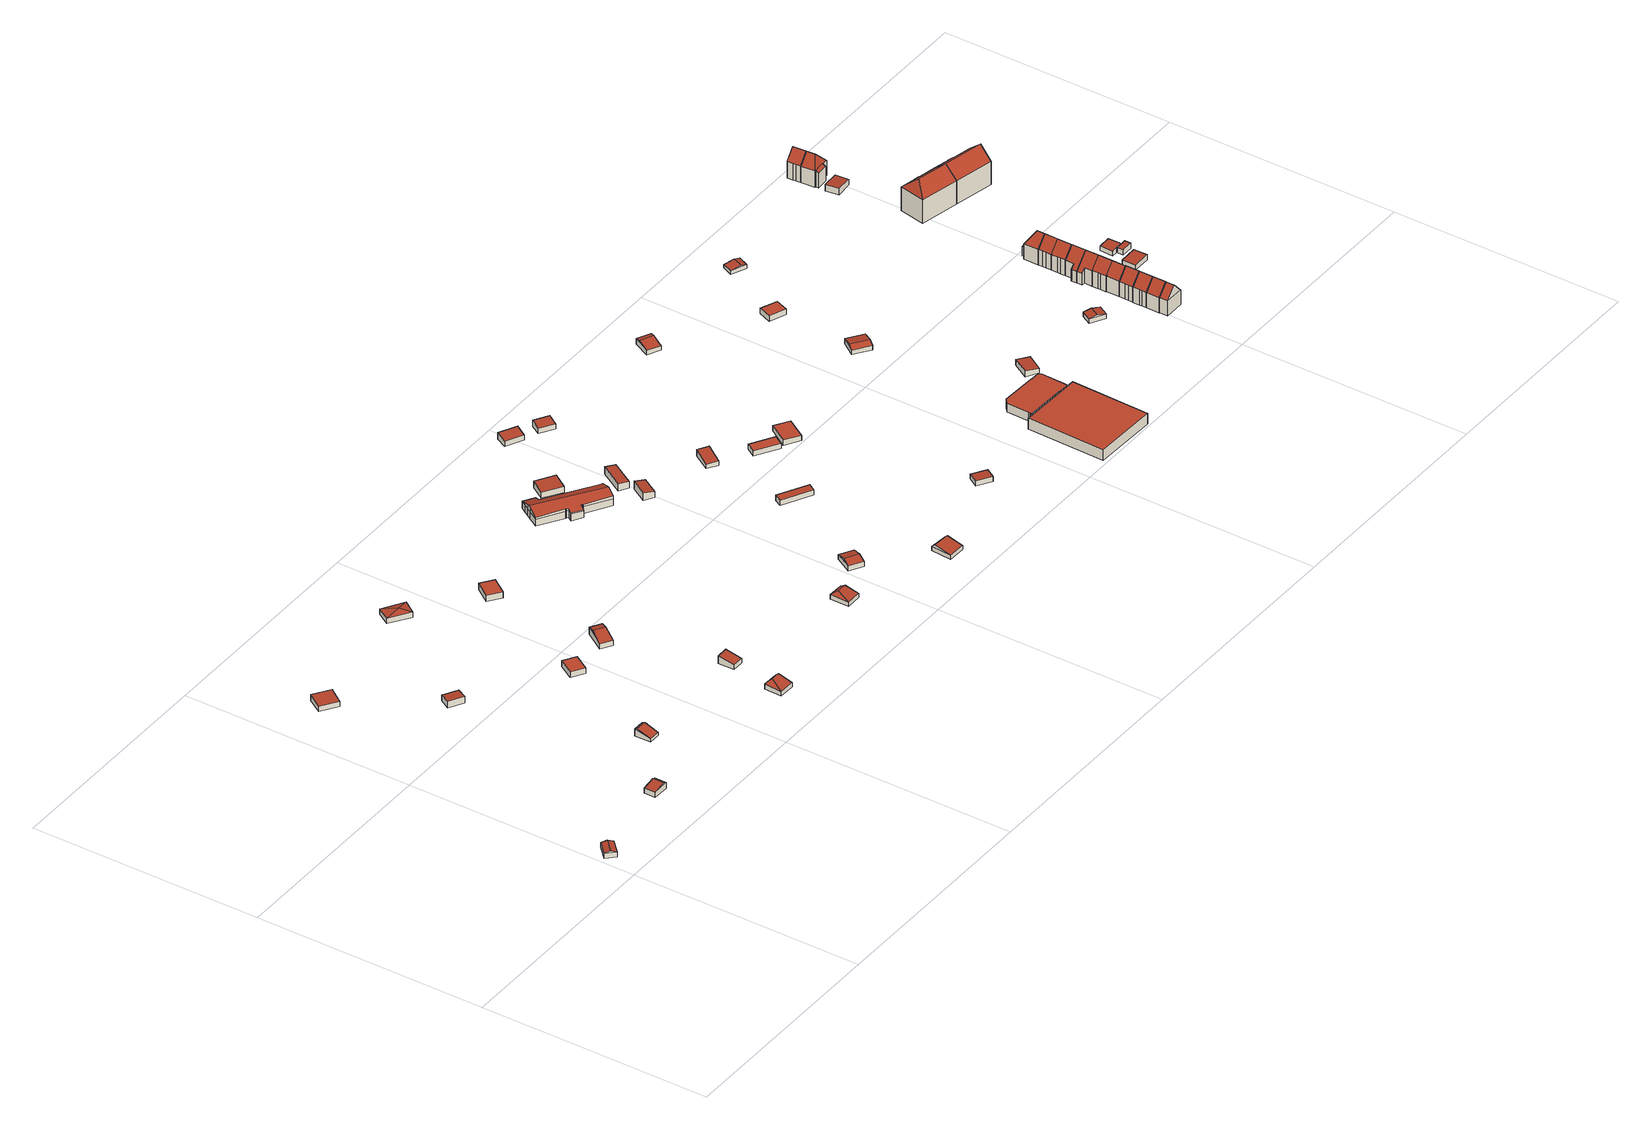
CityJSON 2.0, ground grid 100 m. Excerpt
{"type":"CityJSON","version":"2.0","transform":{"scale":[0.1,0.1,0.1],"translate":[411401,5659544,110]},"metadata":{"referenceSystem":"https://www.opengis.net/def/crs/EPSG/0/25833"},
"CityObjects":{
"building1":{"type":"Building","attributes":{"Dachtyp_tdc":"tdcGableRoof","Gemeindeschluessel":14612000,"Dachneigung":15.47,"QualitaetDacherkennung":60,"Geometrietyp2DReferenz":"3000","measuredHeight":3.1,"function":"31001_9998","roofType":"3100"},"geometry":[{"type":"Solid","lod":"2","boundaries":[[[[0,1,2,3]],[[1,4,5,2]],[[4,6,7,5]],[[6,0,3,7]],[[4,1,8]],[[0,6,9]],[[1,0,9,8]],[[6,4,8,9]],[[3,2,5,7]]]],"semantics":{"surfaces":[{"type":"WallSurface"},{"type":"RoofSurface"},{"type":"GroundSurface"}],"values":[[0,0,0,0,0,0,1,1,2]]}}]},
"building2":{"type":"Building","attributes":{"Dachtyp_tdc":"tdcGableRoof","Gemeindeschluessel":14612000,"Dachneigung":10.19,"QualitaetDacherkennung":30,"Geometrietyp2DReferenz":"3000","measuredHeight":3.27,"function":"31001_9998","roofType":"3100"},"geometry":[{"type":"Solid","lod":"2","boundaries":[[[[10,11,12,13]],[[11,14,15,12]],[[14,16,17,15]],[[16,10,13,17]],[[14,11,18]],[[10,16,19]],[[11,10,19,18]],[[16,14,18,19]],[[13,12,15,17]]]],"semantics":{"surfaces":[{"type":"WallSurface"},{"type":"RoofSurface"},{"type":"GroundSurface"}],"values":[[0,0,0,0,0,0,1,1,2]]}}]},
"building3":{"type":"Building","attributes":{"Dachtyp_tdc":"tdcPolyFlatRoof","Gemeindeschluessel":14612000,"Dachneigung":3.21,"QualitaetDacherkennung":76,"Geometrietyp2DReferenz":"3000","measuredHeight":2.67,"function":"31001_9998","roofType":"2100"},"geometry":[{"type":"Solid","lod":"2","boundaries":[[[[20,21,22,23]],[[21,24,25,22]],[[24,26,27,25]],[[26,20,23,27]],[[26,24,21,20]],[[23,22,25,27]]]],"semantics":{"surfaces":[{"type":"WallSurface"},{"type":"RoofSurface"},{"type":"GroundSurface"}],"values":[[0,0,0,0,1,2]]}}]},
"building4":{"type":"Building","attributes":{"Dachtyp_tdc":"tdcPolyFlatRoof","Gemeindeschluessel":14612000,"Dachneigung":3.77,"QualitaetDacherkennung":76,"Geometrietyp2DReferenz":"3000","measuredHeight":2.99,"function":"31001_9998","roofType":"2100"},"geometry":[{"type":"Solid","lod":"2","boundaries":[[[[28,29,30,31]],[[29,32,33,30]],[[32,34,35,33]],[[34,28,31,35]],[[34,32,29,28]],[[31,30,33,35]]]],"semantics":{"surfaces":[{"type":"WallSurface"},{"type":"RoofSurface"},{"type":"GroundSurface"}],"values":[[0,0,0,0,1,2]]}}]},
"building5":{"type":"Building","attributes":{"Dachtyp_tdc":"tdcGableRoof","Gemeindeschluessel":14612000,"Dachneigung":20.32,"QualitaetDacherkennung":47,"Geometrietyp2DReferenz":"3000","measuredHeight":3.63,"function":"31001_9998","roofType":"3100"},"geometry":[{"type":"Solid","lod":"2","boundaries":[[[[36,37,38,39]],[[37,40,41,38]],[[40,42,43,41]],[[42,36,39,43]],[[40,37,44]],[[36,42,45]],[[37,36,45,44]],[[42,40,44,45]],[[39,38,41,43]]]],"semantics":{"surfaces":[{"type":"WallSurface"},{"type":"RoofSurface"},{"type":"GroundSurface"}],"values":[[0,0,0,0,0,0,1,1,2]]}}]},
"building6":{"type":"Building","attributes":{"Dachtyp_tdc":"tdcPolyFlatRoof","Gemeindeschluessel":14612000,"Dachneigung":0,"QualitaetDacherkennung":78,"Geometrietyp2DReferenz":"3000","measuredHeight":2.7,"function":"31001_9998","roofType":"1000"},"geometry":[{"type":"Solid","lod":"2","boundaries":[[[[46,47,48,49]],[[47,50,51,48]],[[50,52,53,51]],[[52,46,49,53]],[[52,50,47,46]],[[49,48,51,53]]]],"semantics":{"surfaces":[{"type":"WallSurface"},{"type":"RoofSurface"},{"type":"GroundSurface"}],"values":[[0,0,0,0,1,2]]}}]},
"building7":{"type":"Building","attributes":{"Dachtyp_tdc":"tdcHipAndGableRoof","Gemeindeschluessel":14612000,"Dachneigung":15.43,"QualitaetDacherkennung":49,"Geometrietyp2DReferenz":"3000","measuredHeight":3.57,"function":"31001_9998","roofType":"5000"},"geometry":[{"type":"Solid","lod":"2","boundaries":[[[[54,55,56,57]],[[55,58,59,56]],[[58,60,61,59]],[[60,54,57,61]],[[58,55,62]],[[54,60,63]],[[55,54,63,62]],[[60,58,62,63]],[[57,56,59,61]]]],"semantics":{"surfaces":[{"type":"WallSurface"},{"type":"RoofSurface"},{"type":"GroundSurface"}],"values":[[0,0,0,0,1,0,1,1,2]]}}]},
"building8":{"type":"Building","attributes":{"Dachtyp_tdc":"tdcTentRoof","Gemeindeschluessel":14612000,"Dachneigung":10.96,"QualitaetDacherkennung":52,"Geometrietyp2DReferenz":"3000","measuredHeight":3.42,"function":"31001_9998","roofType":"3500"},"geometry":[{"type":"Solid","lod":"2","boundaries":[[[[64,65,66,67]],[[65,68,69,66]],[[68,70,71,69]],[[70,64,67,71]],[[65,64,72]],[[68,65,72]],[[70,68,72]],[[64,70,72]],[[67,66,69,71]]]],"semantics":{"surfaces":[{"type":"WallSurface"},{"type":"RoofSurface"},{"type":"GroundSurface"}],"values":[[0,0,0,0,1,1,1,1,2]]}}]},
"building9":{"type":"Building","attributes":{"Dachtyp_tdc":"tdcGableRoof","Gemeindeschluessel":14612000,"Dachneigung":11.71,"QualitaetDacherkennung":52,"Geometrietyp2DReferenz":"3000","measuredHeight":3.81,"function":"31001_9998","roofType":"3100"},"geometry":[{"type":"Solid","lod":"2","boundaries":[[[[73,74,75,76]],[[74,77,78,75]],[[77,79,80,78]],[[79,73,76,80]],[[77,74,81]],[[73,79,82]],[[74,73,82,81]],[[79,77,81,82]],[[76,75,78,80]]]],"semantics":{"surfaces":[{"type":"WallSurface"},{"type":"RoofSurface"},{"type":"GroundSurface"}],"values":[[0,0,0,0,0,0,1,1,2]]}}]},
"building10":{"type":"Building","attributes":{"Dachtyp_tdc":"tdcPolyFlatRoof","Gemeindeschluessel":14612000,"Dachneigung":10.62,"QualitaetDacherkennung":58,"Geometrietyp2DReferenz":"3000","measuredHeight":3.45,"function":"31001_9998","roofType":"2100"},"geometry":[{"type":"Solid","lod":"2","boundaries":[[[[83,84,85,86]],[[84,87,88,85]],[[87,89,90,88]],[[89,83,86,90]],[[89,87,84,83]],[[86,85,88,90]]]],"semantics":{"surfaces":[{"type":"WallSurface"},{"type":"RoofSurface"},{"type":"GroundSurface"}],"values":[[0,0,0,0,1,2]]}}]},
"building11":{"type":"Building","attributes":{"Dachtyp_tdc":"tdcPolyFlatRoof","Gemeindeschluessel":14612000,"Dachneigung":0,"QualitaetDacherkennung":83,"Geometrietyp2DReferenz":"3000","measuredHeight":2.79,"function":"31001_9998","roofType":"1000"},"geometry":[{"type":"Solid","lod":"2","boundaries":[[[[91,92,93,94]],[[92,95,96,93]],[[95,97,98,96]],[[97,91,94,98]],[[97,95,92,91]],[[94,93,96,98]]]],"semantics":{"surfaces":[{"type":"WallSurface"},{"type":"RoofSurface"},{"type":"GroundSurface"}],"values":[[0,0,0,0,1,2]]}}]},
"building12":{"type":"Building","attributes":{"Dachtyp_tdc":"tdcHipAndGableRoof","Gemeindeschluessel":14612000,"Dachneigung":11.2,"QualitaetDacherkennung":63,"Geometrietyp2DReferenz":"3000","measuredHeight":3.08,"function":"31001_9998","roofType":"5000"},"geometry":[{"type":"Solid","lod":"2","boundaries":[[[[99,100,101,102]],[[100,103,104,101]],[[103,105,106,104]],[[105,99,102,106]],[[103,100,107]],[[99,105,108]],[[100,99,108,107]],[[105,103,107,108]],[[102,101,104,106]]]],"semantics":{"surfaces":[{"type":"WallSurface"},{"type":"RoofSurface"},{"type":"GroundSurface"}],"values":[[0,0,0,0,1,0,1,1,2]]}}]},
"building13":{"type":"Building","attributes":{"Dachtyp_tdc":"tdcGableRoof","Gemeindeschluessel":14612000,"Dachneigung":12.45,"QualitaetDacherkennung":87,"Geometrietyp2DReferenz":"3000","measuredHeight":3.04,"function":"31001_9998","roofType":"3100"},"geometry":[{"type":"Solid","lod":"2","boundaries":[[[[109,110,111,112]],[[110,113,114,111]],[[113,115,116,114]],[[115,109,112,116]],[[113,110,117]],[[109,115,118]],[[110,109,118,117]],[[115,113,117,118]],[[112,111,114,116]]]],"semantics":{"surfaces":[{"type":"WallSurface"},{"type":"RoofSurface"},{"type":"GroundSurface"}],"values":[[0,0,0,0,0,0,1,1,2]]}}]},
"building14":{"type":"Building","attributes":{"Dachtyp_tdc":"tdcFreeFormRoof","Gemeindeschluessel":14612000,"Dachneigung":19.95,"QualitaetDacherkennung":76,"Geometrietyp2DReferenz":"3000","measuredHeight":5.68,"function":"31001_9998","roofType":"5000"},"geometry":[{"type":"Solid","lod":"2","boundaries":[[[[119,120,121,122]],[[120,123,124,121]],[[123,125,126,124]],[[125,127,128,126]],[[127,129,130,128]],[[129,131,132,130]],[[131,133,134,132]],[[133,135,136,134]],[[135,137,138,136]],[[137,139,140,138]],[[139,141,142,140]],[[141,143,144,142]],[[143,145,146,144]],[[145,147,148,146]],[[147,149,150,148]],[[149,151,152,150]],[[151,153,154,152]],[[153,155,156,154]],[[155,157,158,156]],[[157,159,160,158]],[[159,161,162,160]],[[161,119,122,162]],[[163,164,165,166,167,168,169,170,171,172,173,174,175,176,177]],[[178,179,180,181,129,182,183,184,169,168,185]],[[139,185,168,167,141]],[[137,178,185,139]],[[123,184,183,125]],[[120,170,169,184,123]],[[125,183,182,127]],[[127,182,129]],[[131,181,180,133]],[[129,181,131]],[[133,180,179,135]],[[135,179,178,137]],[[151,177,176,153]],[[149,163,177,151]],[[153,176,175,155]],[[155,175,174,157]],[[157,174,173,159]],[[159,173,172,161]],[[161,172,171,119]],[[119,171,170,120]],[[141,167,166,143]],[[143,166,165,145]],[[145,165,164,147]],[[147,164,163,149]],[[122,121,124,126,128,130,132,134,136,138,140,142,144,146,148,150,152,154,156,158,160,162]]]],"semantics":{"surfaces":[{"type":"WallSurface"},{"type":"RoofSurface"},{"type":"GroundSurface"}],"values":[[0,0,0,0,0,0,0,0,0,0,0,0,0,0,0,0,0,0,0,0,0,0,1,1,0,0,0,0,0,0,0,0,0,0,0,0,0,0,0,0,0,0,0,0,0,0,2]]}}]},
"building15":{"type":"Building","attributes":{"Dachtyp_tdc":"tdcPolyFlatRoof","Gemeindeschluessel":14612000,"Dachneigung":3.28,"QualitaetDacherkennung":84,"Geometrietyp2DReferenz":"3000","measuredHeight":2.96,"function":"31001_9998","roofType":"2100"},"geometry":[{"type":"Solid","lod":"2","boundaries":[[[[186,187,188,189]],[[187,190,191,188]],[[190,192,193,191]],[[192,186,189,193]],[[192,190,187,186]],[[189,188,191,193]]]],"semantics":{"surfaces":[{"type":"WallSurface"},{"type":"RoofSurface"},{"type":"GroundSurface"}],"values":[[0,0,0,0,1,2]]}}]},
"building16":{"type":"Building","attributes":{"Dachtyp_tdc":"tdcGableRoof","Gemeindeschluessel":14612000,"Dachneigung":11.09,"QualitaetDacherkennung":56,"Geometrietyp2DReferenz":"3000","measuredHeight":3.23,"function":"31001_9998","roofType":"3100"},"geometry":[{"type":"Solid","lod":"2","boundaries":[[[[194,195,196,197]],[[195,198,199,196]],[[198,200,201,199]],[[200,194,197,201]],[[198,195,202]],[[194,200,203]],[[195,194,203,202]],[[200,198,202,203]],[[197,196,199,201]]]],"semantics":{"surfaces":[{"type":"WallSurface"},{"type":"RoofSurface"},{"type":"GroundSurface"}],"values":[[0,0,0,0,0,0,1,1,2]]}}]},
"building17":{"type":"Building","attributes":{"Dachtyp_tdc":"tdcPolyFlatRoof","Gemeindeschluessel":14612000,"Dachneigung":8.14,"QualitaetDacherkennung":82,"Geometrietyp2DReferenz":"3000","measuredHeight":3.46,"function":"31001_9998","roofType":"2100"},"geometry":[{"type":"Solid","lod":"2","boundaries":[[[[204,205,206,207]],[[205,208,209,206]],[[208,210,211,209]],[[210,204,207,211]],[[210,208,205,204]],[[207,206,209,211]]]],"semantics":{"surfaces":[{"type":"WallSurface"},{"type":"RoofSurface"},{"type":"GroundSurface"}],"values":[[0,0,0,0,1,2]]}}]},
"building18":{"type":"Building","attributes":{"Dachtyp_tdc":"tdcPolyFlatRoof","Gemeindeschluessel":14612000,"Dachneigung":4.74,"QualitaetDacherkennung":84,"Geometrietyp2DReferenz":"3000","measuredHeight":3.33,"function":"31001_9998","roofType":"2100"},"geometry":[{"type":"Solid","lod":"2","boundaries":[[[[212,213,214,215]],[[213,216,217,214]],[[216,218,219,217]],[[218,212,215,219]],[[218,216,213,212]],[[215,214,217,219]]]],"semantics":{"surfaces":[{"type":"WallSurface"},{"type":"RoofSurface"},{"type":"GroundSurface"}],"values":[[0,0,0,0,1,2]]}}]},
"building19":{"type":"Building","attributes":{"Dachtyp_tdc":"tdcPolyFlatRoof","Gemeindeschluessel":14612000,"Dachneigung":2.84,"QualitaetDacherkennung":66,"Geometrietyp2DReferenz":"3000","measuredHeight":2.6,"function":"31001_9998","roofType":"2100"},"geometry":[{"type":"Solid","lod":"2","boundaries":[[[[220,221,222,223]],[[221,224,225,222]],[[224,226,227,225]],[[226,220,223,227]],[[226,224,221,220]],[[223,222,225,227]]]],"semantics":{"surfaces":[{"type":"WallSurface"},{"type":"RoofSurface"},{"type":"GroundSurface"}],"values":[[0,0,0,0,1,2]]}}]},
"building20":{"type":"Building","attributes":{"Dachtyp_tdc":"tdcPolyFlatRoof","Gemeindeschluessel":14612000,"Dachneigung":7.5,"QualitaetDacherkennung":74,"Geometrietyp2DReferenz":"3000","measuredHeight":3,"function":"31001_9998","roofType":"2100"},"geometry":[{"type":"Solid","lod":"2","boundaries":[[[[228,229,230,231]],[[229,232,233,230]],[[232,234,235,233]],[[234,228,231,235]],[[234,232,229,228]],[[231,230,233,235]]]],"semantics":{"surfaces":[{"type":"WallSurface"},{"type":"RoofSurface"},{"type":"GroundSurface"}],"values":[[0,0,0,0,1,2]]}}]},
"building21":{"type":"Building","attributes":{"Dachtyp_tdc":"tdcPolyFlatRoof","Gemeindeschluessel":14612000,"Dachneigung":6.15,"QualitaetDacherkennung":57,"Geometrietyp2DReferenz":"3000","measuredHeight":2.83,"function":"31001_9998","roofType":"2100"},"geometry":[{"type":"Solid","lod":"2","boundaries":[[[[236,237,238,239]],[[237,240,241,238]],[[240,242,243,241]],[[242,236,239,243]],[[242,240,237,236]],[[239,238,241,243]]]],"semantics":{"surfaces":[{"type":"WallSurface"},{"type":"RoofSurface"},{"type":"GroundSurface"}],"values":[[0,0,0,0,1,2]]}}]},
"building22":{"type":"Building","attributes":{"Dachtyp_tdc":"tdcPolyFlatRoof","Gemeindeschluessel":14612000,"Dachneigung":5.39,"QualitaetDacherkennung":76,"Geometrietyp2DReferenz":"3000","measuredHeight":2.94,"function":"31001_9998","roofType":"2100"},"geometry":[{"type":"Solid","lod":"2","boundaries":[[[[244,245,246,247]],[[245,248,249,246]],[[248,250,251,249]],[[250,244,247,251]],[[250,248,245,244]],[[247,246,249,251]]]],"semantics":{"surfaces":[{"type":"WallSurface"},{"type":"RoofSurface"},{"type":"GroundSurface"}],"values":[[0,0,0,0,1,2]]}}]},
"building23":{"type":"Building","attributes":{"Dachtyp_tdc":"tdcPolyFlatRoof","Gemeindeschluessel":14612000,"Dachneigung":0,"QualitaetDacherkennung":74,"Geometrietyp2DReferenz":"3000","measuredHeight":2.27,"function":"31001_9998","roofType":"1000"},"geometry":[{"type":"Solid","lod":"2","boundaries":[[[[252,253,254,255]],[[253,256,257,254]],[[256,258,259,257]],[[258,252,255,259]],[[258,256,253,252]],[[255,254,257,259]]]],"semantics":{"surfaces":[{"type":"WallSurface"},{"type":"RoofSurface"},{"type":"GroundSurface"}],"values":[[0,0,0,0,1,2]]}}]},
"building24":{"type":"Building","attributes":{"Dachtyp_tdc":"tdcPolyFlatRoof","Gemeindeschluessel":14612000,"Dachneigung":3.2,"QualitaetDacherkennung":84,"Geometrietyp2DReferenz":"3000","measuredHeight":2.33,"function":"31001_9998","roofType":"2100"},"geometry":[{"type":"Solid","lod":"2","boundaries":[[[[260,261,262,263]],[[261,264,265,262]],[[264,266,267,265]],[[266,260,263,267]],[[266,264,261,260]],[[263,262,265,267]]]],"semantics":{"surfaces":[{"type":"WallSurface"},{"type":"RoofSurface"},{"type":"GroundSurface"}],"values":[[0,0,0,0,1,2]]}}]},
"building25":{"type":"Building","attributes":{"Dachtyp_tdc":"tdcPolyFlatRoof","Gemeindeschluessel":14612000,"Dachneigung":0,"QualitaetDacherkennung":81,"Geometrietyp2DReferenz":"3000","measuredHeight":2.39,"function":"31001_9998","roofType":"1000"},"geometry":[{"type":"Solid","lod":"2","boundaries":[[[[268,269,270,271]],[[269,272,273,270]],[[272,274,275,273]],[[274,268,271,275]],[[274,272,269,268]],[[271,270,273,275]]]],"semantics":{"surfaces":[{"type":"WallSurface"},{"type":"RoofSurface"},{"type":"GroundSurface"}],"values":[[0,0,0,0,1,2]]}}]},
"building26":{"type":"Building","attributes":{"Dachtyp_tdc":"tdcGableRoof","Gemeindeschluessel":14612000,"Dachneigung":12.08,"QualitaetDacherkennung":63,"Geometrietyp2DReferenz":"3000","measuredHeight":3.12,"function":"31001_9998","roofType":"3100"},"geometry":[{"type":"Solid","lod":"2","boundaries":[[[[276,277,278,279]],[[277,280,281,278]],[[280,282,283,281]],[[282,276,279,283]],[[280,277,284]],[[276,282,285]],[[277,276,285,284]],[[282,280,284,285]],[[279,278,281,283]]]],"semantics":{"surfaces":[{"type":"WallSurface"},{"type":"RoofSurface"},{"type":"GroundSurface"}],"values":[[0,0,0,0,0,0,1,1,2]]}}]},
"building27":{"type":"Building","attributes":{"Gemeindeschluessel":14612000,"Dachneigung":90,"Dachorientierung":0,"MittlereTraufHoehe":116.28,"QualitaetDacherkennung":78,"ObjektHoehe":4.92,"BodenHoehe":111.35,"Geometrietyp2DReferenz":"3000","AbsoluteHoehe":116.28,"Dachflaeche":955.26,"measuredHeight":4.92,"function":"31001_2000","roofType":"1000","storeysAboveGround":2},"geometry":[{"type":"MultiSurface","lod":"2","boundaries":[[[286,287,288,289]],[[287,290,291,288]],[[290,292,293,291]],[[292,286,289,293]],[[292,290,287,286]],[[289,288,291,293]]],"semantics":{"surfaces":[{"type":"WallSurface"},{"type":"RoofSurface"},{"type":"GroundSurface"}],"values":[0,0,0,0,1,2]}}]},
"building28":{"type":"Building","attributes":{"Dachtyp_tdc":"tdcPolyFlatRoof","Gemeindeschluessel":14612000,"Dachneigung":0,"QualitaetDacherkennung":54,"Geometrietyp2DReferenz":"3000","measuredHeight":3.94,"function":"31001_2000","roofType":"1000"},"geometry":[{"type":"Solid","lod":"2","boundaries":[[[[294,295,296,297]],[[295,298,299,296]],[[298,300,301,299]],[[300,302,303,301]],[[302,304,305,303]],[[304,306,307,305]],[[306,308,309,307]],[[308,310,311,309]],[[310,312,313,311]],[[312,314,315,313]],[[314,316,317,315]],[[316,318,319,317]],[[318,320,321,319]],[[320,322,323,321]],[[322,324,325,323]],[[324,326,327,325]],[[326,328,329,327]],[[328,330,331,329]],[[330,332,333,331]],[[332,334,335,333]],[[334,336,337,335]],[[336,338,339,337]],[[338,340,341,339]],[[340,342,343,341]],[[342,344,345,343]],[[344,294,297,345]],[[344,342,340,338,336,334,332,330,328,326,324,322,320,318,316,314,312,310,308,306,304,302,300,298,295,294]],[[297,296,299,301,303,305,307,309,311,313,315,317,319,321,323,325,327,329,331,333,335,337,339,341,343,345]]]],"semantics":{"surfaces":[{"type":"WallSurface"},{"type":"RoofSurface"},{"type":"GroundSurface"}],"values":[[0,0,0,0,0,0,0,0,0,0,0,0,0,0,0,0,0,0,0,0,0,0,0,0,0,0,1,2]]}}]},
"building29":{"type":"Building","attributes":{"Dachtyp_tdc":"tdcGableRoof","Gemeindeschluessel":14612000,"Dachneigung":10.09,"QualitaetDacherkennung":69,"Geometrietyp2DReferenz":"3000","measuredHeight":3.06,"function":"31001_9998","roofType":"3100"},"geometry":[{"type":"Solid","lod":"2","boundaries":[[[[346,347,348,349]],[[347,350,351,348]],[[350,352,353,351]],[[352,346,349,353]],[[350,347,354]],[[346,352,355]],[[347,346,355,354]],[[352,350,354,355]],[[349,348,351,353]]]],"semantics":{"surfaces":[{"type":"WallSurface"},{"type":"RoofSurface"},{"type":"GroundSurface"}],"values":[[0,0,0,0,0,0,1,1,2]]}}]},
"building30":{"type":"Building","attributes":{"Dachtyp_tdc":"tdcPolyFlatRoof","Gemeindeschluessel":14612000,"Dachneigung":5.13,"QualitaetDacherkennung":58,"Geometrietyp2DReferenz":"3000","measuredHeight":2.59,"function":"31001_9998","roofType":"2100"},"geometry":[{"type":"Solid","lod":"2","boundaries":[[[[356,357,358,359]],[[357,360,361,358]],[[360,362,363,361]],[[362,356,359,363]],[[362,360,357,356]],[[359,358,361,363]]]],"semantics":{"surfaces":[{"type":"WallSurface"},{"type":"RoofSurface"},{"type":"GroundSurface"}],"values":[[0,0,0,0,1,2]]}}]},
"building31":{"type":"Building","attributes":{"Dachtyp_tdc":"tdcPolyFlatRoof","Gemeindeschluessel":14612000,"Dachneigung":0,"QualitaetDacherkennung":82,"Geometrietyp2DReferenz":"3000","measuredHeight":2.42,"function":"31001_9998","roofType":"1000"},"geometry":[{"type":"Solid","lod":"2","boundaries":[[[[364,365,366,367]],[[365,368,369,366]],[[368,370,371,369]],[[370,364,367,371]],[[370,368,365,364]],[[367,366,369,371]]]],"semantics":{"surfaces":[{"type":"WallSurface"},{"type":"RoofSurface"},{"type":"GroundSurface"}],"values":[[0,0,0,0,1,2]]}}]},
"building32":{"type":"Building","attributes":{"Dachtyp_tdc":"tdcGableRoof","Gemeindeschluessel":14612000,"Dachneigung":10.41,"QualitaetDacherkennung":75,"Geometrietyp2DReferenz":"3000","measuredHeight":2.33,"function":"31001_9998","roofType":"3100"},"geometry":[{"type":"Solid","lod":"2","boundaries":[[[[372,373,374,375]],[[373,376,377,374]],[[376,378,379,377]],[[378,372,375,379]],[[376,373,380]],[[372,378,381]],[[373,372,381,380]],[[378,376,380,381]],[[375,374,377,379]]]],"semantics":{"surfaces":[{"type":"WallSurface"},{"type":"RoofSurface"},{"type":"GroundSurface"}],"values":[[0,0,0,0,0,0,1,1,2]]}}]},
"building33":{"type":"Building","attributes":{"Dachtyp_tdc":"tdcGableRoof","Gemeindeschluessel":14612000,"Dachneigung":10.33,"QualitaetDacherkennung":70,"Geometrietyp2DReferenz":"3000","measuredHeight":2.69,"function":"31001_9998","roofType":"3100"},"geometry":[{"type":"Solid","lod":"2","boundaries":[[[[382,383,384]],[[385,386,387]],[[383,385,387,384]],[[386,382,384,387]],[[388,389,390,391]],[[385,383,389,388]],[[383,382,390,389]],[[382,386,391,390]],[[386,385,388,391]]]],"semantics":{"surfaces":[{"type":"WallSurface"},{"type":"RoofSurface"},{"type":"GroundSurface"}],"values":[[0,0,1,1,2,0,0,0,0]]}}]},
"building34":{"type":"Building","attributes":{"Dachtyp_tdc":"tdcGableRoof","Gemeindeschluessel":14612000,"Dachneigung":48.62,"QualitaetDacherkennung":71,"Geometrietyp2DReferenz":"3000","measuredHeight":11.36,"function":"31001_9998","roofType":"3100"},"geometry":[{"type":"Solid","lod":"2","boundaries":[[[[392,393,394,395]],[[393,396,397,394]],[[396,398,399,397]],[[398,392,395,399]],[[396,393,400]],[[392,398,401]],[[393,392,401,400]],[[398,396,400,401]],[[395,394,397,399]]]],"semantics":{"surfaces":[{"type":"WallSurface"},{"type":"RoofSurface"},{"type":"GroundSurface"}],"values":[[0,0,0,0,0,0,1,1,2]]}}]},
"building35":{"type":"Building","attributes":{"Dachtyp_tdc":"tdcGableRoof","Gemeindeschluessel":14612000,"Dachneigung":48.06,"QualitaetDacherkennung":89,"Geometrietyp2DReferenz":"3000","measuredHeight":11.69,"function":"31001_9998","roofType":"3100"},"geometry":[{"type":"Solid","lod":"2","boundaries":[[[[402,403,404,405]],[[403,406,407,404]],[[406,408,409,407]],[[408,402,405,409]],[[406,403,410]],[[402,408,411]],[[403,402,411,410]],[[408,406,410,411]],[[405,404,407,409]]]],"semantics":{"surfaces":[{"type":"WallSurface"},{"type":"RoofSurface"},{"type":"GroundSurface"}],"values":[[0,0,0,0,0,0,1,1,2]]}}]},
"building36":{"type":"Building","attributes":{"Dachtyp_tdc":"tdcGableRoof","Gemeindeschluessel":14612000,"Dachneigung":48.66,"QualitaetDacherkennung":88,"Geometrietyp2DReferenz":"3000","measuredHeight":11.67,"function":"31001_9998","roofType":"3100"},"geometry":[{"type":"Solid","lod":"2","boundaries":[[[[412,413,414,415]],[[413,416,417,414]],[[416,418,419,417]],[[418,420,421,419]],[[420,422,405,421]],[[422,411,423,405]],[[411,408,409,423]],[[408,424,425,409]],[[424,412,415,425]],[[411,422,420,418,416]],[[416,413,412,424,408,411]],[[415,414,417,419,421,405,423,409,425]]]],"semantics":{"surfaces":[{"type":"WallSurface"},{"type":"RoofSurface"},{"type":"GroundSurface"}],"values":[[0,0,0,0,0,0,0,0,0,1,1,2]]}}]},
"building37":{"type":"Building","attributes":{"Dachtyp_tdc":"tdcGableRoof","Gemeindeschluessel":14612000,"Dachneigung":47.89,"QualitaetDacherkennung":84,"Geometrietyp2DReferenz":"3000","measuredHeight":11.69,"function":"31001_9998","roofType":"3100"},"geometry":[{"type":"Solid","lod":"2","boundaries":[[[[426,427,428,429]],[[427,413,430,428]],[[413,431,432,430]],[[431,433,434,432]],[[433,435,436,434]],[[435,437,438,436]],[[437,439,440,438]],[[439,441,442,440]],[[441,426,429,442]],[[437,435,433,431,413,427]],[[427,426,441,439,437]],[[429,428,430,432,434,436,438,440,442]]]],"semantics":{"surfaces":[{"type":"WallSurface"},{"type":"RoofSurface"},{"type":"GroundSurface"}],"values":[[0,0,0,0,0,0,0,0,0,1,1,2]]}}]},
"building38":{"type":"Building","attributes":{"Dachtyp_tdc":"tdcFreeFormRoof","Gemeindeschluessel":14612000,"Dachneigung":47.27,"QualitaetDacherkennung":89,"Geometrietyp2DReferenz":"3000","measuredHeight":11.6,"function":"31001_9998","roofType":"5000"},"geometry":[{"type":"Solid","lod":"2","boundaries":[[[[443,444,445,436]],[[444,446,447,445]],[[446,439,440,447]],[[439,443,436,440]],[[448,439,446,449]],[[443,448,449,444]],[[443,439,448]],[[446,444,449]],[[436,445,447,440]]]],"semantics":{"surfaces":[{"type":"WallSurface"},{"type":"RoofSurface"},{"type":"GroundSurface"}],"values":[[0,0,0,0,1,1,0,0,2]]}}]},
"building39":{"type":"Building","attributes":{"Dachtyp_tdc":"tdcFreeFormRoof","Gemeindeschluessel":14612000,"Dachneigung":48.48,"QualitaetDacherkennung":84,"Geometrietyp2DReferenz":"3000","measuredHeight":11.69,"function":"31001_9998","roofType":"5000"},"geometry":[{"type":"Solid","lod":"2","boundaries":[[[[450,451,452,453]],[[451,454,455,452]],[[454,456,457,455]],[[456,444,458,457]],[[444,459,460,458]],[[459,450,453,460]],[[449,456,454,461]],[[461,451,450,459,444,449]],[[454,451,461]],[[444,456,449]],[[453,452,455,457,458,460]]]],"semantics":{"surfaces":[{"type":"WallSurface"},{"type":"RoofSurface"},{"type":"GroundSurface"}],"values":[[0,0,0,0,0,0,1,1,0,0,2]]}}]},
"building40":{"type":"Building","attributes":{"Dachtyp_tdc":"tdcGableRoof","Gemeindeschluessel":14612000,"Dachneigung":48.57,"QualitaetDacherkennung":85,"Geometrietyp2DReferenz":"3000","measuredHeight":11.7,"function":"31001_9998","roofType":"3100"},"geometry":[{"type":"Solid","lod":"2","boundaries":[[[[462,463,464,465]],[[463,466,467,464]],[[466,468,469,467]],[[468,470,471,469]],[[470,472,473,471]],[[472,474,455,473]],[[474,461,475,455]],[[461,476,452,475]],[[476,477,478,452]],[[477,462,465,478]],[[461,474,472,470,468]],[[468,466,463,462,477,476,461]],[[465,464,467,469,471,473,455,475,452,478]]]],"semantics":{"surfaces":[{"type":"WallSurface"},{"type":"RoofSurface"},{"type":"GroundSurface"}],"values":[[0,0,0,0,0,0,0,0,0,0,1,1,2]]}}]},
"building41":{"type":"Building","attributes":{"Dachtyp_tdc":"tdcFreeFormRoof","Gemeindeschluessel":14612000,"Dachneigung":56.59,"QualitaetDacherkennung":27,"Geometrietyp2DReferenz":"3000","measuredHeight":2.57,"function":"31001_9998","roofType":"5000"},"geometry":[{"type":"Solid","lod":"2","boundaries":[[[[479,480,481,419]],[[480,482,483,481]],[[482,484,485,483]],[[484,486,421,485]],[[486,479,419,421]],[[484,482,487,488]],[[487,480,479]],[[487,479,488]],[[488,479,486]],[[480,487,482]],[[484,488,486]],[[419,481,483,485,421]]]],"semantics":{"surfaces":[{"type":"WallSurface"},{"type":"RoofSurface"},{"type":"GroundSurface"}],"values":[[0,0,0,0,0,1,1,1,1,0,0,2]]}}]},
"building42":{"type":"Building","attributes":{"Dachtyp_tdc":"tdcGableRoof","Gemeindeschluessel":14612000,"Dachneigung":48.64,"QualitaetDacherkennung":87,"Geometrietyp2DReferenz":"3000","measuredHeight":11.66,"function":"31001_9998","roofType":"3100"},"geometry":[{"type":"Solid","lod":"2","boundaries":[[[[489,490,491,492]],[[490,493,494,491]],[[493,495,496,494]],[[495,497,498,496]],[[497,470,471,498]],[[470,468,469,471]],[[468,466,467,469]],[[466,499,464,467]],[[499,489,492,464]],[[468,470,497,495]],[[495,493,490,489,499,466,468]],[[492,491,494,496,498,471,469,467,464]]]],"semantics":{"surfaces":[{"type":"WallSurface"},{"type":"RoofSurface"},{"type":"GroundSurface"}],"values":[[0,0,0,0,0,0,0,0,0,1,1,2]]}}]},
"building43":{"type":"Building","attributes":{"Dachtyp_tdc":"tdcFreeFormRoof","Gemeindeschluessel":14612000,"Dachneigung":48.13,"QualitaetDacherkennung":85,"Geometrietyp2DReferenz":"3000","measuredHeight":11.7,"function":"31001_9998","roofType":"5000"},"geometry":[{"type":"Solid","lod":"2","boundaries":[[[[500,501,502,494]],[[501,503,504,502]],[[503,505,506,504]],[[505,507,508,506]],[[507,497,498,508]],[[497,500,494,498]],[[509,497,507,510]],[[500,509,510,505,503,501]],[[507,505,510]],[[500,497,509]],[[494,502,504,506,508,498]]]],"semantics":{"surfaces":[{"type":"WallSurface"},{"type":"RoofSurface"},{"type":"GroundSurface"}],"values":[[0,0,0,0,0,0,1,1,0,0,2]]}}]},
"building44":{"type":"Building","attributes":{"Dachtyp_tdc":"tdcGableRoof","Gemeindeschluessel":14612000,"Dachneigung":49.48,"QualitaetDacherkennung":83,"Geometrietyp2DReferenz":"3000","measuredHeight":11.73,"function":"31001_9998","roofType":"3100"},"geometry":[{"type":"Solid","lod":"2","boundaries":[[[[511,512,513,508]],[[512,505,506,513]],[[505,514,515,506]],[[514,516,517,515]],[[516,518,519,517]],[[518,520,521,519]],[[520,522,523,521]],[[522,524,525,523]],[[524,511,508,525]],[[520,518,516,514,505,512]],[[512,511,524,522,520]],[[508,513,506,515,517,519,521,523,525]]]],"semantics":{"surfaces":[{"type":"WallSurface"},{"type":"RoofSurface"},{"type":"GroundSurface"}],"values":[[0,0,0,0,0,0,0,0,0,1,1,2]]}}]},
"building45":{"type":"Building","attributes":{"Dachtyp_tdc":"tdcPolyFlatRoof","Gemeindeschluessel":14612000,"Dachneigung":0,"QualitaetDacherkennung":0,"Geometrietyp2DReferenz":"3000","BezugspunktDach":"2000","measuredHeight":3,"function":"31001_9998"},"geometry":[{"type":"MultiSurface","lod":"2","boundaries":[[[526,527,528,529,530,531]],[[531,530,532,471]],[[530,529,533,532]],[[529,528,534,533]],[[528,527,535,534]],[[527,526,473,535]],[[526,531,471,473]],[[471,532,533,534,535,473]]],"semantics":{"surfaces":[{"type":"RoofSurface"},{"type":"WallSurface"},{"type":"GroundSurface"}],"values":[0,1,1,1,1,1,1,2]}}]},
"building46":{"type":"Building","attributes":{"Gemeindeschluessel":14612000,"Geometrietyp2DReferenz":"3000","function":"31001_9998","roofType":"9999"},"children":["building46-1","building46-2"]},
"building46-1":{"type":"BuildingPart","attributes":{"Dachtyp_tdc":"tdcHipAndGableRoof","Dachneigung":49.48,"QualitaetDacherkennung":80,"Geometrietyp2DReferenz":"3000","measuredHeight":11.75,"roofType":"5000"},"parents":["building46"],"geometry":[{"type":"MultiSurface","lod":"2","boundaries":[[[518,536,537,519]],[[536,538,539,537]],[[538,540,539]],[[541,542,543]],[[541,544,545,542]],[[544,522,523,545]],[[522,520,521,523]],[[520,518,519,521]],[[544,541,538,536,546]],[[536,518,520,546]],[[520,522,544,546]],[[519,537,539,542,545,523,521]]],"semantics":{"surfaces":[{"type":"WallSurface"},{"type":"RoofSurface"},{"type":"GroundSurface"}],"values":[0,0,0,0,0,0,0,0,1,1,1,2]}}]},
"building46-2":{"type":"BuildingPart","attributes":{"Dachtyp_tdc":"tdcPolyFlatRoof","Dachneigung":2.92,"QualitaetDacherkennung":63,"Geometrietyp2DReferenz":"3000","measuredHeight":4.39,"roofType":"2100"},"parents":["building46"],"geometry":[{"type":"MultiSurface","lod":"2","boundaries":[[[540,547,548,539]],[[547,549,550,548]],[[549,551,552,550]],[[551,543,542,552]],[[543,551,549,547,540]],[[548,550,552,542,539]]],"semantics":{"surfaces":[{"type":"WallSurface"},{"type":"RoofSurface"},{"type":"GroundSurface"}],"values":[0,0,0,0,1,2]}}]},
"building47":{"type":"Building","attributes":{"Dachtyp_tdc":"tdcPolyFlatRoof","Gemeindeschluessel":14612000,"Dachneigung":0,"QualitaetDacherkennung":62,"Geometrietyp2DReferenz":"3000","measuredHeight":3,"function":"31001_9998","roofType":"1000"},"geometry":[{"type":"Solid","lod":"2","boundaries":[[[[553,554,555,556]],[[554,557,558,555]],[[557,559,560,558]],[[559,553,556,560]],[[559,557,554,553]],[[556,555,558,560]]]],"semantics":{"surfaces":[{"type":"WallSurface"},{"type":"RoofSurface"},{"type":"GroundSurface"}],"values":[[0,0,0,0,1,2]]}}]},
"building48":{"type":"Building","attributes":{"Dachtyp_tdc":"tdcPolyFlatRoof","Gemeindeschluessel":14612000,"Dachneigung":0,"QualitaetDacherkennung":68,"Geometrietyp2DReferenz":"3000","measuredHeight":3,"function":"31001_9998","roofType":"1000"},"geometry":[{"type":"Solid","lod":"2","boundaries":[[[[557,554,555,558]],[[554,561,562,555]],[[561,563,564,562]],[[563,557,558,564]],[[563,561,554,557]],[[558,555,562,564]]]],"semantics":{"surfaces":[{"type":"WallSurface"},{"type":"RoofSurface"},{"type":"GroundSurface"}],"values":[[0,0,0,0,1,2]]}}]},
"building49":{"type":"Building","attributes":{"Dachtyp_tdc":"tdcPolyFlatRoof","Gemeindeschluessel":14612000,"Dachneigung":0,"QualitaetDacherkennung":73,"Geometrietyp2DReferenz":"3000","measuredHeight":4.36,"function":"31001_9998","roofType":"1000"},"geometry":[{"type":"Solid","lod":"2","boundaries":[[[[565,566,545,567]],[[566,568,542,545]],[[568,551,552,542]],[[551,565,567,552]],[[551,568,566,565]],[[567,545,542,552]]]],"semantics":{"surfaces":[{"type":"WallSurface"},{"type":"RoofSurface"},{"type":"GroundSurface"}],"values":[[0,0,0,0,1,2]]}}]},
"building50":{"type":"Building","attributes":{"Dachtyp_tdc":"tdcPolyFlatRoof","Gemeindeschluessel":14612000,"Dachneigung":3.36,"QualitaetDacherkennung":92,"Geometrietyp2DReferenz":"3000","measuredHeight":2.39,"function":"31001_9998","roofType":"2100"},"geometry":[{"type":"Solid","lod":"2","boundaries":[[[[569,570,571,572]],[[570,573,574,571]],[[573,575,576,574]],[[575,569,572,576]],[[575,573,570,569]],[[572,571,574,576]]]],"semantics":{"surfaces":[{"type":"WallSurface"},{"type":"RoofSurface"},{"type":"GroundSurface"}],"values":[[0,0,0,0,1,2]]}}]},
"building51":{"type":"Building","attributes":{"Dachtyp_tdc":"tdcPolyFlatRoof","Gemeindeschluessel":14612000,"Dachneigung":4.15,"QualitaetDacherkennung":97,"Geometrietyp2DReferenz":"3000","measuredHeight":2.44,"function":"31001_9998","roofType":"2100"},"geometry":[{"type":"Solid","lod":"2","boundaries":[[[[577,578,579,580]],[[578,581,582,579]],[[581,583,584,582]],[[583,585,586,584]],[[585,577,580,586]],[[585,583,581,578,577]],[[580,579,582,584,586]]]],"semantics":{"surfaces":[{"type":"WallSurface"},{"type":"RoofSurface"},{"type":"GroundSurface"}],"values":[[0,0,0,0,0,1,2]]}}]},
"building52":{"type":"Building","attributes":{"Dachtyp_tdc":"tdcPolyFlatRoof","Gemeindeschluessel":14612000,"Dachneigung":3.51,"QualitaetDacherkennung":94,"Geometrietyp2DReferenz":"3000","measuredHeight":2.45,"function":"31001_9998","roofType":"2100"},"geometry":[{"type":"Solid","lod":"2","boundaries":[[[[587,585,588,589]],[[585,590,591,588]],[[590,592,593,591]],[[592,594,595,593]],[[594,587,589,595]],[[594,592,590,585,587]],[[589,588,591,593,595]]]],"semantics":{"surfaces":[{"type":"WallSurface"},{"type":"RoofSurface"},{"type":"GroundSurface"}],"values":[[0,0,0,0,0,1,2]]}}]},
"building53":{"type":"Building","attributes":{"Dachtyp_tdc":"tdcHipAndGableRoof","Gemeindeschluessel":14612000,"Dachneigung":40.44,"QualitaetDacherkennung":75,"Geometrietyp2DReferenz":"3000","measuredHeight":15.5,"function":"31001_9998","roofType":"5000"},"geometry":[{"type":"Solid","lod":"2","boundaries":[[[[596,597,598,599]],[[597,600,601,598]],[[600,602,603,601]],[[602,604,605,603]],[[604,606,607,605]],[[606,608,609,607]],[[608,610,611,609]],[[610,612,613,611]],[[612,596,599,613]],[[608,606,614]],[[606,604,602,614]],[[602,600,597,596,612,610,608,614]],[[599,598,601,603,605,607,609,611,613]]]],"semantics":{"surfaces":[{"type":"WallSurface"},{"type":"RoofSurface"},{"type":"GroundSurface"}],"values":[[0,0,0,0,0,0,0,0,0,1,1,1,2]]}}]},
"building54":{"type":"Building","attributes":{"Dachtyp_tdc":"tdcPolyFlatRoof","Gemeindeschluessel":14612000,"Dachneigung":3.44,"QualitaetDacherkennung":84,"Geometrietyp2DReferenz":"3000","measuredHeight":2.96,"function":"31001_9998","roofType":"2100"},"geometry":[{"type":"Solid","lod":"2","boundaries":[[[[615,616,617,618]],[[615,619,620,616]],[[617,621,622,618]],[[616,620,621,617]],[[620,619,622,621]],[[619,615,618,622]]]],"semantics":{"surfaces":[{"type":"WallSurface"},{"type":"RoofSurface"},{"type":"GroundSurface"}],"values":[[0,1,2,0,0,0]]}}]},
"building55":{"type":"Building","attributes":{"Gemeindeschluessel":14612000,"Geometrietyp2DReferenz":"3000","function":"31001_9998","roofType":"9999"},"children":["building55-1","building55-2"]},
"building55-1":{"type":"BuildingPart","attributes":{"Dachtyp_tdc":"tdcHipAndGableRoof","Dachneigung":46.9,"QualitaetDacherkennung":69,"Geometrietyp2DReferenz":"3000","measuredHeight":11.83,"roofType":"5000"},"parents":["building55"],"geometry":[{"type":"MultiSurface","lod":"2","boundaries":[[[623,624,625,626]],[[624,627,628,625]],[[629,630,631,632]],[[630,633,634,631]],[[633,635,636,634]],[[635,623,626,636]],[[630,629,627,624,637]],[[624,623,635,637]],[[635,633,630,637]],[[626,625,628,632,631,634,636]]],"semantics":{"surfaces":[{"type":"WallSurface"},{"type":"RoofSurface"},{"type":"GroundSurface"}],"values":[0,0,0,0,0,0,1,1,1,2]}}]},
"building55-2":{"type":"BuildingPart","attributes":{"Dachtyp_tdc":"tdcPolyFlatRoof","Dachneigung":37.43,"QualitaetDacherkennung":45,"Geometrietyp2DReferenz":"3000","measuredHeight":7.62,"roofType":"2100"},"parents":["building55"],"geometry":[{"type":"MultiSurface","lod":"2","boundaries":[[[638,639,632,640]],[[639,629,632]],[[641,628,627]],[[641,642,643,628]],[[642,638,640,643]],[[642,641,639,638]],[[640,632,628,643]]],"semantics":{"surfaces":[{"type":"WallSurface"},{"type":"RoofSurface"},{"type":"GroundSurface"}],"values":[0,0,0,0,0,1,2]}}]},
"building56":{"type":"Building","attributes":{"Dachtyp_tdc":"tdcFreeFormRoof","Gemeindeschluessel":14612000,"Dachneigung":46.42,"QualitaetDacherkennung":80,"Geometrietyp2DReferenz":"3000","measuredHeight":11.83,"function":"31001_9998","roofType":"5000"},"geometry":[{"type":"Solid","lod":"2","boundaries":[[[[644,645,646,647]],[[635,648,649,650]],[[651,635,650,645,644,652]],[[649,645,650]],[[651,648,635]],[[645,649,653,646]],[[649,648,626,653]],[[648,651,634,626]],[[651,652,654,634]],[[652,644,647,654]],[[646,653,626,634,654,647]]]],"semantics":{"surfaces":[{"type":"WallSurface"},{"type":"RoofSurface"},{"type":"GroundSurface"}],"values":[[0,1,1,0,0,0,0,0,0,0,2]]}}]},
"building57":{"type":"Building","attributes":{"Dachtyp_tdc":"tdcGableRoof","Gemeindeschluessel":14612000,"Dachneigung":40.75,"QualitaetDacherkennung":74,"Geometrietyp2DReferenz":"3000","measuredHeight":15.54,"function":"31001_9998","roofType":"3100"},"geometry":[{"type":"Solid","lod":"2","boundaries":[[[[602,600,601,603]],[[600,655,656,601]],[[655,657,658,656]],[[657,659,660,658]],[[659,661,662,660]],[[661,663,664,662]],[[663,665,666,664]],[[665,667,668,666]],[[667,604,605,668]],[[604,602,603,605]],[[665,663,661,659,657,655,600,602]],[[602,604,667,665]],[[603,601,656,658,660,662,664,666,668,605]]]],"semantics":{"surfaces":[{"type":"WallSurface"},{"type":"RoofSurface"},{"type":"GroundSurface"}],"values":[[0,0,0,0,0,0,0,0,0,0,1,1,2]]}}]}
},
"vertices":[
[10,139,43],[59,188,43],[59,188,19],[10,139,19],[95,153,43],[95,153,19],[45,103,43],[45,103,19],[77,170,50],[28,121,50],
[431,195,42],[431,245,42],[431,245,20],[431,195,20],[501,245,47],[501,245,20],[501,195,47],[501,195,20],[488,245,52],[488,195,52],
[292,1541,47],[250,1478,43],[250,1478,20],[292,1541,20],[180,1524,43],[180,1524,20],[222,1588,47],[222,1588,20],
[550,1151,47],[525,1108,51],[525,1108,21],[550,1151,21],[464,1143,51],[464,1143,21],[490,1186,47],[490,1186,21],
[757,404,35],[707,404,35],[707,404,20],[757,404,20],[707,474,51],[707,474,20],[757,474,51],[757,474,20],[707,463,56],[757,462,56],
[872,874,49],[913,939,49],[913,939,22],[872,874,22],[966,906,49],[966,906,22],[925,840,49],[925,840,22],
[1285,165,40],[1215,165,40],[1215,165,21],[1285,165,21],[1216,240,44],[1216,240,21],[1286,239,44],[1286,239,21],[1244,225,56],[1286,225,56],
[774,1624,44],[811,1679,44],[811,1679,21],[774,1624,21],[897,1620,47],[897,1620,21],[859,1565,47],[859,1565,21],[842,1617,55],
[1136,968,55],[1181,939,55],[1181,939,23],[1136,968,23],[1126,853,46],[1126,853,23],[1081,882,46],[1081,882,23],[1164,912,61],[1119,941,61],
[1302,471,57],[1302,401,44],[1302,401,23],[1302,471,23],[1252,401,44],[1252,401,23],[1252,471,57],[1252,471,23],
[1095,1397,48],[1143,1464,48],[1143,1464,20],[1095,1397,20],[1196,1426,48],[1196,1426,20],[1148,1359,48],[1148,1359,20],
[1886,274,39],[1819,274,39],[1819,274,20],[1886,274,20],[1819,356,40],[1819,356,20],[1886,356,40],[1886,356,20],[1842,336,51],[1886,336,51],
[2043,472,41],[2100,439,41],[2100,439,20],[2043,472,20],[2058,367,42],[2058,367,20],[2002,400,42],[2002,400,20],[2077,400,51],[2021,433,51],
[1590,1513,49],[1615,1553,49],[1615,1553,18],[1590,1513,18],[1628,1573,49],[1628,1573,18],[1640,1593,49],[1640,1593,18],[1655,1617,49],[1655,1617,18],[1702,1588,49],[1702,1588,18],[1695,1578,49],[1695,1578,18],[1687,1564,49],[1687,1564,18],[1897,1433,49],[1897,1433,18],[1907,1428,49],[1907,1428,18],[1892,1404,49],[1892,1404,18],[1856,1347,49],[1856,1347,18],[1755,1410,49],[1755,1410,18],[1752,1412,49],[1752,1412,18],[1745,1417,49],[1745,1417,18],[1735,1399,49],[1735,1399,18],[1733,1396,49],[1733,1396,18],[1691,1423,49],[1691,1423,18],[1692,1425,49],[1692,1425,18],[1703,1442,49],[1703,1442,18],[1696,1447,49],[1696,1447,18],[1692,1449,49],[1692,1449,18],[1735,1399,54],[1745,1417,60],[1752,1412,60],[1755,1410,60],[1856,1347,62],[1879,1384,75],[1619,1559,75],[1615,1553,73],[1590,1513,58],[1692,1449,60],[1696,1447,60],[1703,1442,60],[1692,1425,53],[1691,1423,53],[1733,1396,53],[1907,1428,56],[1897,1433,56],[1687,1564,59],[1695,1578,54],[1655,1617,50],[1640,1593,60],[1628,1573,69],[1892,1404,66],
[1749,1595,42],[1788,1656,46],[1788,1656,16],[1749,1595,16],[1865,1607,46],[1865,1607,16],[1826,1546,42],[1826,1546,16],
[2350,125,37],[2274,128,37],[2274,128,19],[2350,125,19],[2281,217,38],[2281,217,19],[2355,210,40],[2355,210,19],[2279,201,51],[2354,196,51],
[1985,1251,45],[1946,1275,52],[1946,1275,17],[1985,1251,17],[1988,1343,52],[1988,1343,17],[2027,1320,45],[2027,1320,17],
[2005,1486,49],[2044,1463,45],[2044,1463,16],[2005,1486,16],[1983,1362,45],[1983,1362,16],[1944,1385,49],[1944,1385,16],
[2201,838,42],[2218,869,44],[2218,869,18],[2201,838,18],[2342,802,44],[2342,802,18],[2326,772,42],[2326,772,18],
[1944,1891,36],[1967,1937,43],[1967,1937,13],[1944,1891,13],[2041,1899,43],[2041,1899,13],[2017,1853,36],[2017,1853,13],
[2332,1242,45],[2285,1168,35],[2285,1168,16],[2332,1242,16],[2243,1195,35],[2243,1195,16],[2289,1269,45],[2289,1269,16],
[2078,1831,38],[2103,1874,43],[2103,1874,14],[2078,1831,14],[2163,1838,43],[2163,1838,14],[2138,1795,38],[2138,1795,14],
[2405,1095,38],[2430,1136,38],[2430,1136,15],[2405,1095,15],[2527,1078,38],[2527,1078,15],[2502,1037,38],[2502,1037,15],
[2711,312,38],[2738,355,35],[2738,355,15],[2711,312,15],[2797,318,35],[2797,318,15],[2770,275,38],[2770,275,15],
[2640,1088,37],[2587,1004,37],[2587,1004,13],[2640,1088,13],[2525,1044,37],[2525,1044,13],[2579,1127,37],[2579,1127,13],
[2748,1849,37],[2804,1821,37],[2804,1821,10],[2748,1849,10],[2769,1752,29],[2769,1752,10],[2714,1780,29],[2714,1780,10],[2795,1802,41],[2739,1830,41],
[3115,352,63],[3396,344,63],[3396,344,14],[3115,352,14],[3387,5,63],[3387,5,14],[3106,13,63],[3106,13,14],
[3373,485,54],[3383,473,54],[3383,473,15],[3373,485,15],[3379,370,54],[3379,370,15],[3378,350,54],[3378,350,15],[3372,350,54],[3372,350,15],[3372,354,54],[3372,354,15],[3369,354,54],[3369,354,15],[3336,355,54],[3336,355,15],[3333,355,54],[3333,355,15],[3333,351,54],[3333,351,15],[3327,352,54],[3327,352,15],[3327,358,54],[3327,358,15],[3300,359,54],[3300,359,15],[3299,355,54],[3299,355,15],[3293,355,54],[3293,355,15],[3294,359,54],[3294,359,15],[3158,364,54],[3158,364,15],[3157,360,54],[3157,360,15],[3151,361,54],[3151,361,15],[3151,367,54],[3151,367,15],[3155,367,54],[3155,367,15],[3155,377,54],[3155,377,15],[3158,474,54],[3158,474,15],[3179,494,54],[3179,494,15],[3335,488,54],[3335,488,15],[3335,486,54],[3335,486,15],
[3188,1219,28],[3255,1172,28],[3255,1172,6],[3188,1219,6],[3211,1110,26],[3211,1110,6],[3144,1157,26],[3144,1157,6],[3227,1132,36],[3160,1180,36],
[3434,518,30],[3384,548,35],[3384,548,9],[3434,518,9],[3426,618,35],[3426,618,9],[3476,587,30],[3476,587,9],
[3143,1525,32],[3165,1580,32],[3165,1580,8],[3143,1525,8],[3237,1551,32],[3237,1551,8],[3215,1496,32],[3215,1496,8],
[3307,1807,22],[3328,1852,22],[3328,1852,7],[3307,1807,7],[3391,1823,26],[3391,1823,7],[3371,1778,26],[3371,1778,7],[3370,1833,30],[3349,1788,30],
[3876,546,32],[3815,580,32],[3844,564,38],[3791,537,32],[3851,502,32],[3819,521,38],[3791,537,11],[3815,580,11],[3876,546,11],[3851,502,11],
[4076,360,78],[4076,324,78],[4076,324,13],[4076,360,13],[3990,323,80],[3990,323,13],[3990,360,81],[3990,360,13],[4033,324,127],[4033,360,127],
[4075,418,80],[4076,360,79],[4076,360,11],[4075,418,11],[3990,360,80],[3990,360,11],[3990,418,80],[3990,418,11],[4032,360,128],[4032,418,128],
[3990,451,80],[3990,478,80],[3990,478,11],[3990,451,11],[4032,478,128],[4032,478,11],[4075,478,79],[4075,478,11],[4075,476,79],[4075,476,11],[4075,418,78],[4032,418,11],[3990,436,80],[3990,436,11],
[4075,478,80],[4031,478,129],[4031,478,12],[4075,478,12],[3990,478,12],[3990,497,80],[3990,497,12],[3990,513,80],[3990,513,12],[3990,538,81],[3990,538,12],[4031,538,129],[4031,538,12],[4075,538,80],[4075,538,12],[4075,537,80],[4075,537,12],
[3990,538,82],[3990,596,82],[3990,596,12],[4075,597,80],[4075,597,12],[4031,538,128],[4031,596,128],
[3990,635,82],[3989,658,82],[3989,658,11],[3990,635,11],[4075,658,78],[4075,658,11],[4075,597,78],[4075,597,11],[3990,596,11],[3990,621,82],[3990,621,11],[4031,658,128],
[3974,693,64],[3974,717,64],[3974,717,11],[3974,693,11],[3989,717,81],[3989,717,11],[4031,717,128],[4031,717,11],[4074,717,79],[4074,717,11],[4074,704,79],[4074,704,11],[4075,658,79],[4031,658,11],[3989,658,81],[3989,693,81],[3989,693,11],
[4075,478,19],[4075,537,19],[4075,537,11],[4100,537,19],[4100,537,11],[4100,476,19],[4100,476,11],[4075,476,19],[4087,537,37],[4087,476,37],
[3974,741,63],[3989,741,80],[3989,741,11],[3974,741,11],[3989,778,81],[3989,778,11],[4031,778,128],[4031,778,11],[4074,779,79],[4074,779,11],[3974,717,63],
[3989,778,82],[3989,798,82],[3989,798,11],[3989,812,82],[3989,812,11],[3988,840,81],[3988,840,11],[4074,839,79],[4074,839,11],[4030,778,128],[4030,840,128],
[4074,839,78],[4031,840,128],[4031,840,11],[3989,863,81],[3989,863,11],[3989,879,82],[3989,879,11],[3989,898,81],[3989,898,11],[4030,898,128],[4030,898,11],[4073,899,78],[4073,899,11],[4074,879,77],[4074,879,11],
[4074,704,41],[4089,704,41],[4094,704,41],[4094,718,41],[4089,718,41],[4074,717,41],[4089,718,11],[4094,718,11],[4094,704,11],[4089,704,11],
[3988,962,81],[3988,962,11],[4003,962,80],[4003,962,11],[4003,962,55],[4048,962,79],[4048,962,11],[4048,962,55],[4073,962,78],[4073,962,11],[4030,932,128],
[4002,980,54],[4002,980,11],[4048,980,54],[4048,980,11],[4048,975,54],[4048,975,11],
[4074,779,40],[4074,839,40],[4074,839,10],[4074,779,10],[4095,838,40],[4095,838,10],[4095,779,40],[4095,779,10],
[4074,879,40],[4074,879,10],[4095,879,40],[4095,879,10],
[4073,975,54],[4073,962,54],[4073,975,11],[4048,962,54],
[4164,644,31],[4239,642,35],[4239,642,11],[4164,644,11],[4239,583,35],[4239,583,11],[4163,582,31],[4163,582,11],
[4188,701,32],[4189,759,32],[4189,759,11],[4188,701,11],[4242,758,36],[4242,758,11],[4242,700,36],[4242,700,11],[4214,701,34],[4214,701,11],
[4214,673,34],[4214,701,12],[4214,673,12],[4242,700,35],[4242,700,12],[4263,700,37],[4263,700,12],[4263,673,37],[4263,673,12],
[4088,1496,109],[4086,1488,115],[4086,1488,9],[4088,1496,9],[4159,1473,116],[4159,1473,9],[4147,1417,164],[4147,1417,9],[4136,1362,115],[4136,1362,9],[3966,1398,115],[3966,1398,9],[3989,1509,116],[3989,1509,9],[4064,1493,116],[4064,1493,9],[4066,1500,109],[4066,1500,9],[4011,1446,164],
[4011,1817,32],[4016,1760,32],[4016,1760,7],[4011,1817,7],[3935,1811,37],[3942,1753,37],[3942,1753,7],[3935,1811,7],
[4014,1920,75],[4018,1860,75],[4018,1860,6],[4014,1920,6],[3987,1857,77],[3987,1857,6],[3936,1854,81],[3933,1853,81],[3933,1853,6],[3936,1854,6],[3928,1915,81],[3928,1915,6],[3968,1917,125],[3968,1917,6],[3971,1880,125],
[3937,1841,73],[3936,1854,82],[3937,1841,6],[3987,1857,83],[3988,1845,73],[3988,1845,6],
[3926,1949,81],[3924,1973,81],[3924,1973,6],[3926,1949,6],[4014,1920,77],[4010,1979,77],[3964,1976,125],[3928,1915,82],[3927,1934,82],[4010,1979,6],[3927,1934,6],
[4231,1457,116],[4231,1457,9],[4233,1465,109],[4233,1465,9],[4258,1460,109],[4258,1460,9],[4257,1452,115],[4257,1452,9],[4332,1436,115],[4332,1436,9],[4320,1380,164],[4320,1380,9],[4308,1325,115],[4308,1325,9]
]}
